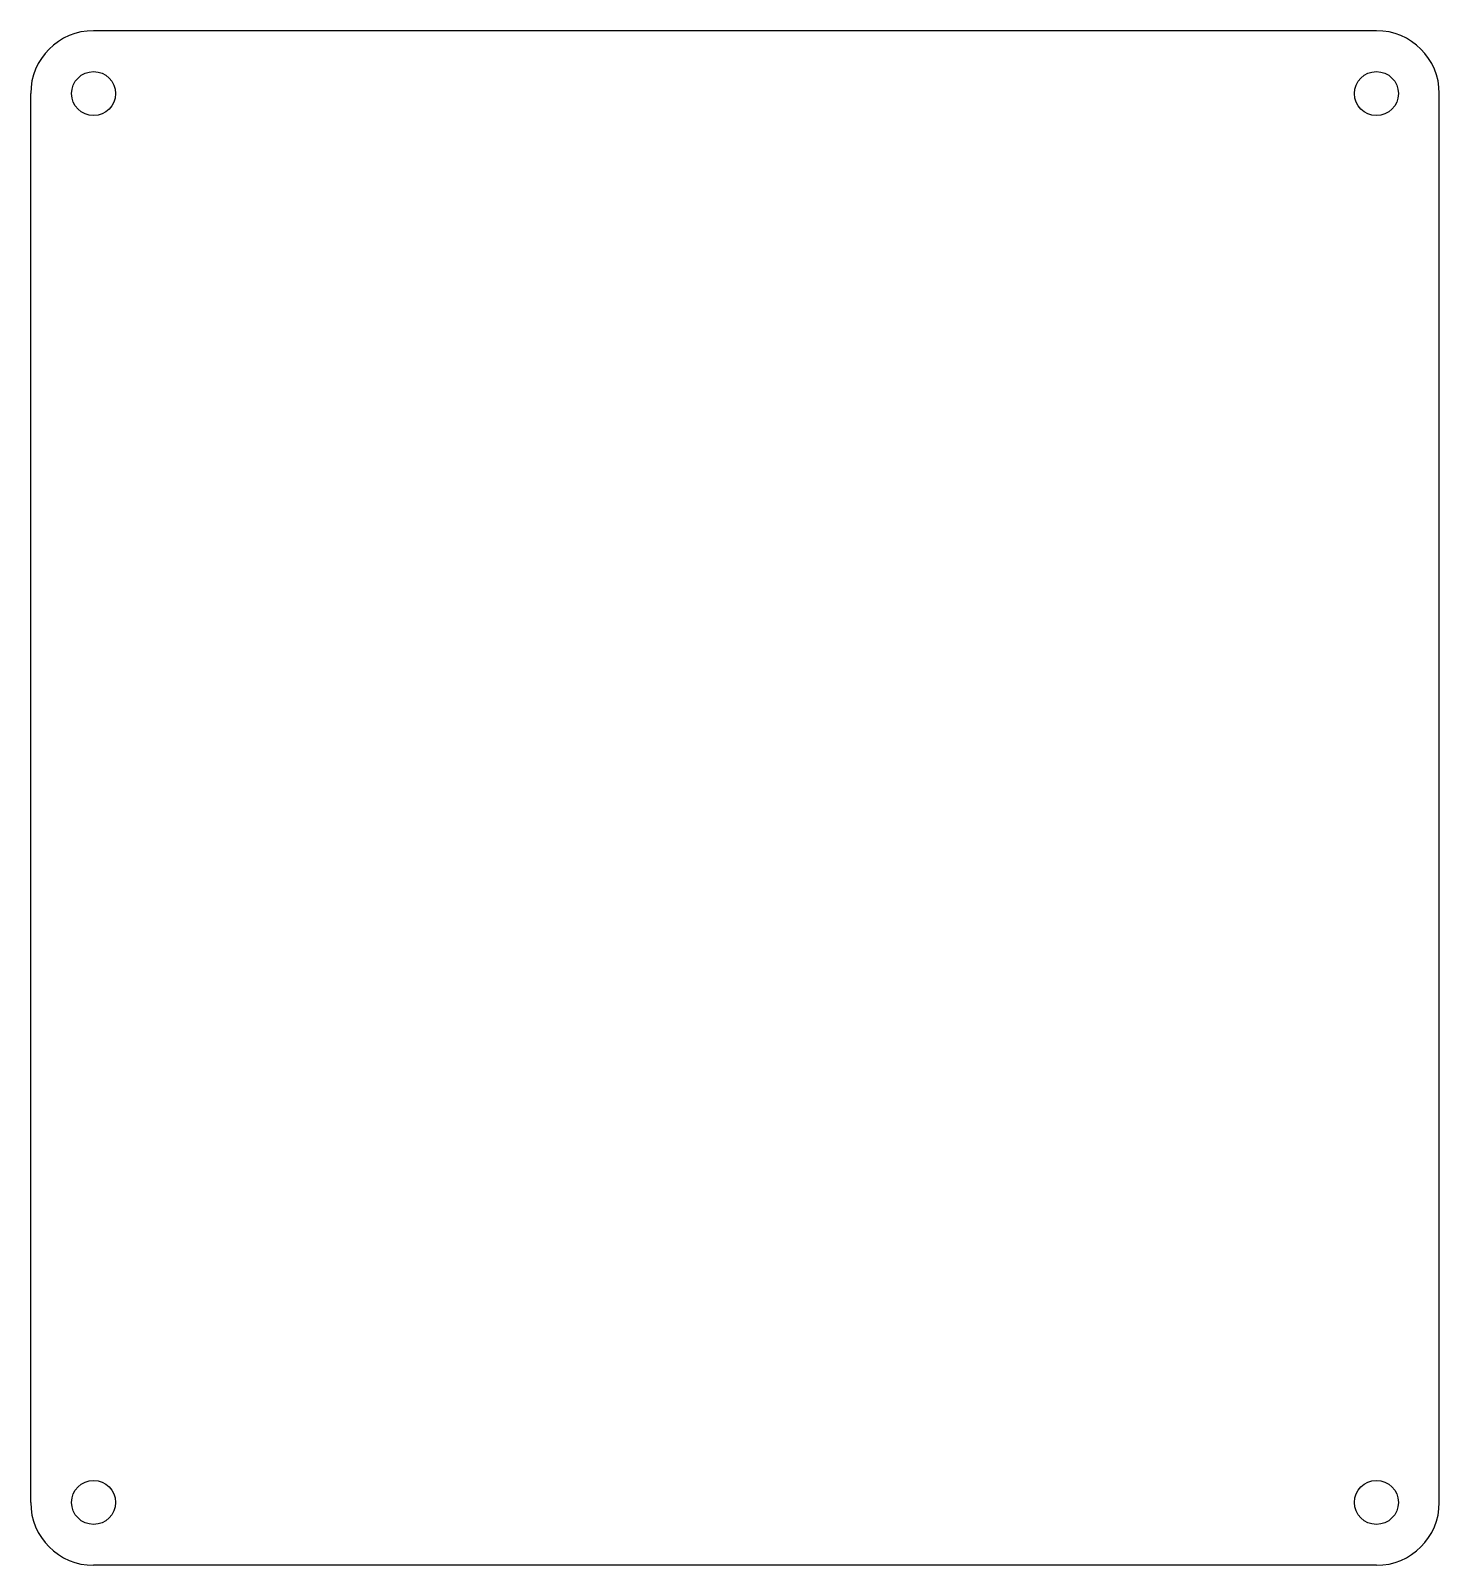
# Paper-space layout '_Back' of a CAD drawing. Header units: millimetres. Extents: x -112 to 0, y 0 to 122.
import ezdxf

# ---------------------------------------------------------------- set-up
doc = ezdxf.new("R2010")
doc.units = ezdxf.units.MM

psp = doc.layouts.new('_Back')

# ---------------------------------------------------------------- linework, layer by layer
at = {"color": 7, "linetype": 'Continuous', "lineweight": 25}
for p, q in [((-5, 122), (-107, 122)), ((-112, 5), (-112, 117)), ((0, 5), (0, 117)), ((-5, 0), (-107, 0))]:
    psp.add_line(p, q, dxfattribs=at)
for centre in [(-107, 117), (-5, 117), (-107, 5), (-5, 5)]:
    psp.add_circle(centre, 1.75, dxfattribs=at)
for centre, start, end in [((-5, 117), 0, 90), ((-107, 117), 90, 180), ((-107, 5), 180, 270), ((-5, 5), 270, 0)]:
    psp.add_arc(centre, 5, start, end, dxfattribs=at)

doc.saveas('drawing.dxf')
